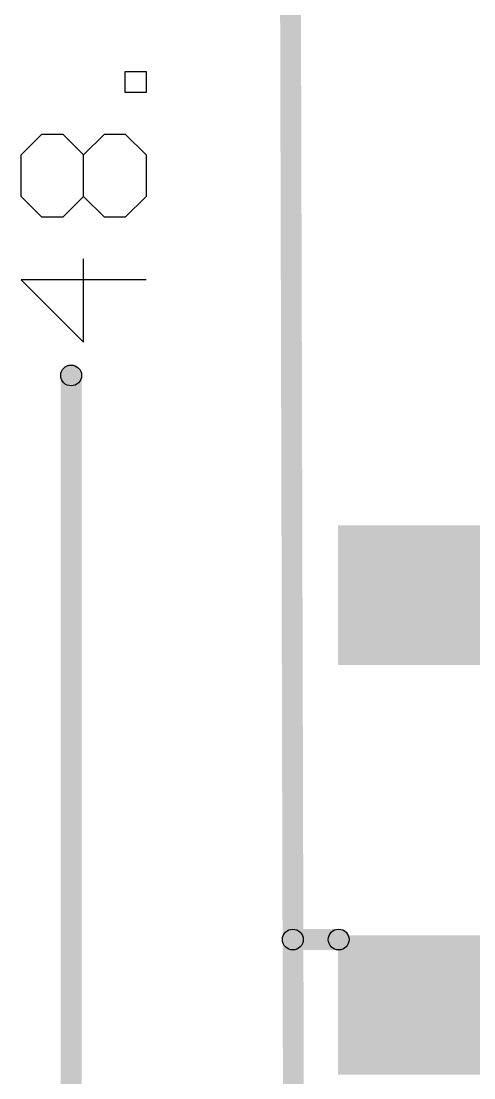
# Model space of a CAD drawing. Header units: millimetres. Extents: x -0.22 to 4.11, y -0.25 to 2.01.
# Drawn here: x -0.217 to 0, y 0.24 to 0.747 of the extents above; entities that cross this region are included whole.
import ezdxf

# ---------------------------------------------------------------- set-up
doc = ezdxf.new("R2010")
doc.units = ezdxf.units.MM
doc.header["$MEASUREMENT"] = 0
for name, color, linetype in [('Mechanical1', 6, 'Continuous'), ('Mechanical2', 216, 'Continuous'), ('TopLayer', 1, 'Continuous'), ('TopPaste', 8, 'Continuous'), ('TopSolder', 216, 'Continuous')]:
    doc.layers.add(name, color=color, linetype=linetype)

# ---------------------------------------------------------------- blocks, each defined once
blk = doc.blocks.new('TS_1103S_C_C_1')
at = {"layer": 'TopLayer'}
for points in [[(0.23622, 0.12795), (0.35433, 0.12795), (0.35433, 0.0689), (0.23622, 0.0689)], [(0.23622, -0.0689), (0.35433, -0.0689), (0.35433, -0.12795), (0.23622, -0.12795)]]:
    blk.add_hatch(color=1, dxfattribs=at).paths.add_polyline_path(points)
at = {"layer": 'TopPaste'}
for points in [[(0.23622, 0.12795), (0.35433, 0.12795), (0.35433, 0.0689), (0.23622, 0.0689)], [(0.23622, -0.0689), (0.35433, -0.0689), (0.35433, -0.12795), (0.23622, -0.12795)]]:
    blk.add_hatch(color=8, dxfattribs=at).paths.add_polyline_path(points)
at = {"layer": 'TopSolder'}
for points in [[(0.23222, 0.13195), (0.35833, 0.13195), (0.35833, 0.0649), (0.23222, 0.0649)], [(0.23222, -0.0649), (0.35833, -0.0649), (0.35833, -0.13195), (0.23222, -0.13195)]]:
    blk.add_hatch(color=216, dxfattribs=at).paths.add_polyline_path(points)

msp = doc.modelspace()

# ---------------------------------------------------------------- hatches: boundary and pattern name
at = {"layer": 'Mechanical1'}
h = msp.add_hatch(color=6, dxfattribs=at)
edge = h.paths.add_edge_path()
edge.add_arc((-0.19285, 0.57715), 0.005, 0, 360)
msp.add_hatch(color=6, dxfattribs=at).paths.add_polyline_path([(-0.18785, -0.085), (-0.19785, -0.085), (-0.19785, 0.57715), (-0.18785, 0.57715)])
at = {"layer": 'Mechanical2'}
for points in [[(-0.0954, 1.84311), (-0.0854, 1.84314), (-0.08039, -0.08499), (-0.09039, -0.08501)], [(-0.08647, 0.30112), (-0.08647, 0.31112), (-0.06447, 0.31112), (-0.06447, 0.30112)]]:
    msp.add_hatch(color=216, dxfattribs=at).paths.add_polyline_path(points)
h = msp.add_hatch(color=216, dxfattribs=at)
edge = h.paths.add_edge_path()
edge.add_arc((-0.08647, 0.30612), 0.005, 0, 360)
h = msp.add_hatch(color=216, dxfattribs=at)
edge = h.paths.add_edge_path()
edge.add_arc((-0.06447, 0.30612), 0.005, 0, 360)

# ---------------------------------------------------------------- linework, layer by layer
at = {"layer": 'Mechanical1'}
for p, q in [((-0.16685, 0.71311), (-0.16685, 0.72311)), ((-0.16685, 0.72311), (-0.15686, 0.72311)), ((-0.15686, 0.72311), (-0.15686, 0.71311)), ((-0.15686, 0.71311), (-0.16685, 0.71311)), ((-0.21684, 0.68312), (-0.20684, 0.69312)), ((-0.20684, 0.69312), (-0.19684, 0.69312)), ((-0.19684, 0.69312), (-0.18685, 0.68312)), ((-0.18685, 0.68312), (-0.17685, 0.69312)), ((-0.17685, 0.69312), (-0.16685, 0.69312)), ((-0.16685, 0.69312), (-0.15686, 0.68312)), ((-0.21684, 0.66313), (-0.21684, 0.68312)), ((-0.18685, 0.66313), (-0.18685, 0.68312)), ((-0.15686, 0.68312), (-0.15686, 0.66313)), ((-0.20684, 0.65313), (-0.21684, 0.66313)), ((-0.18685, 0.66313), (-0.19684, 0.65313)), ((-0.17685, 0.65313), (-0.18685, 0.66313)), ((-0.15686, 0.66313), (-0.16685, 0.65313)), ((-0.19684, 0.65313), (-0.20684, 0.65313)), ((-0.16685, 0.65313), (-0.17685, 0.65313)), ((-0.18685, 0.59315), (-0.18685, 0.63314)), ((-0.15686, 0.62314), (-0.21684, 0.62314)), ((-0.21684, 0.62314), (-0.18685, 0.59315))]:
    msp.add_line(p, q, dxfattribs=at)
msp.add_circle((-0.19285, 0.57715), 0.005, dxfattribs=at)
at = {"layer": 'Mechanical2'}
for centre in [(-0.08647, 0.30612), (-0.06447, 0.30612)]:
    msp.add_circle(centre, 0.005, dxfattribs=at)

# ---------------------------------------------------------------- block references
at = {"rotation": 180}
msp.add_blockref('TS_1103S_C_C_1', (0.29353, 0.37313), dxfattribs=at)

doc.saveas('drawing.dxf')
